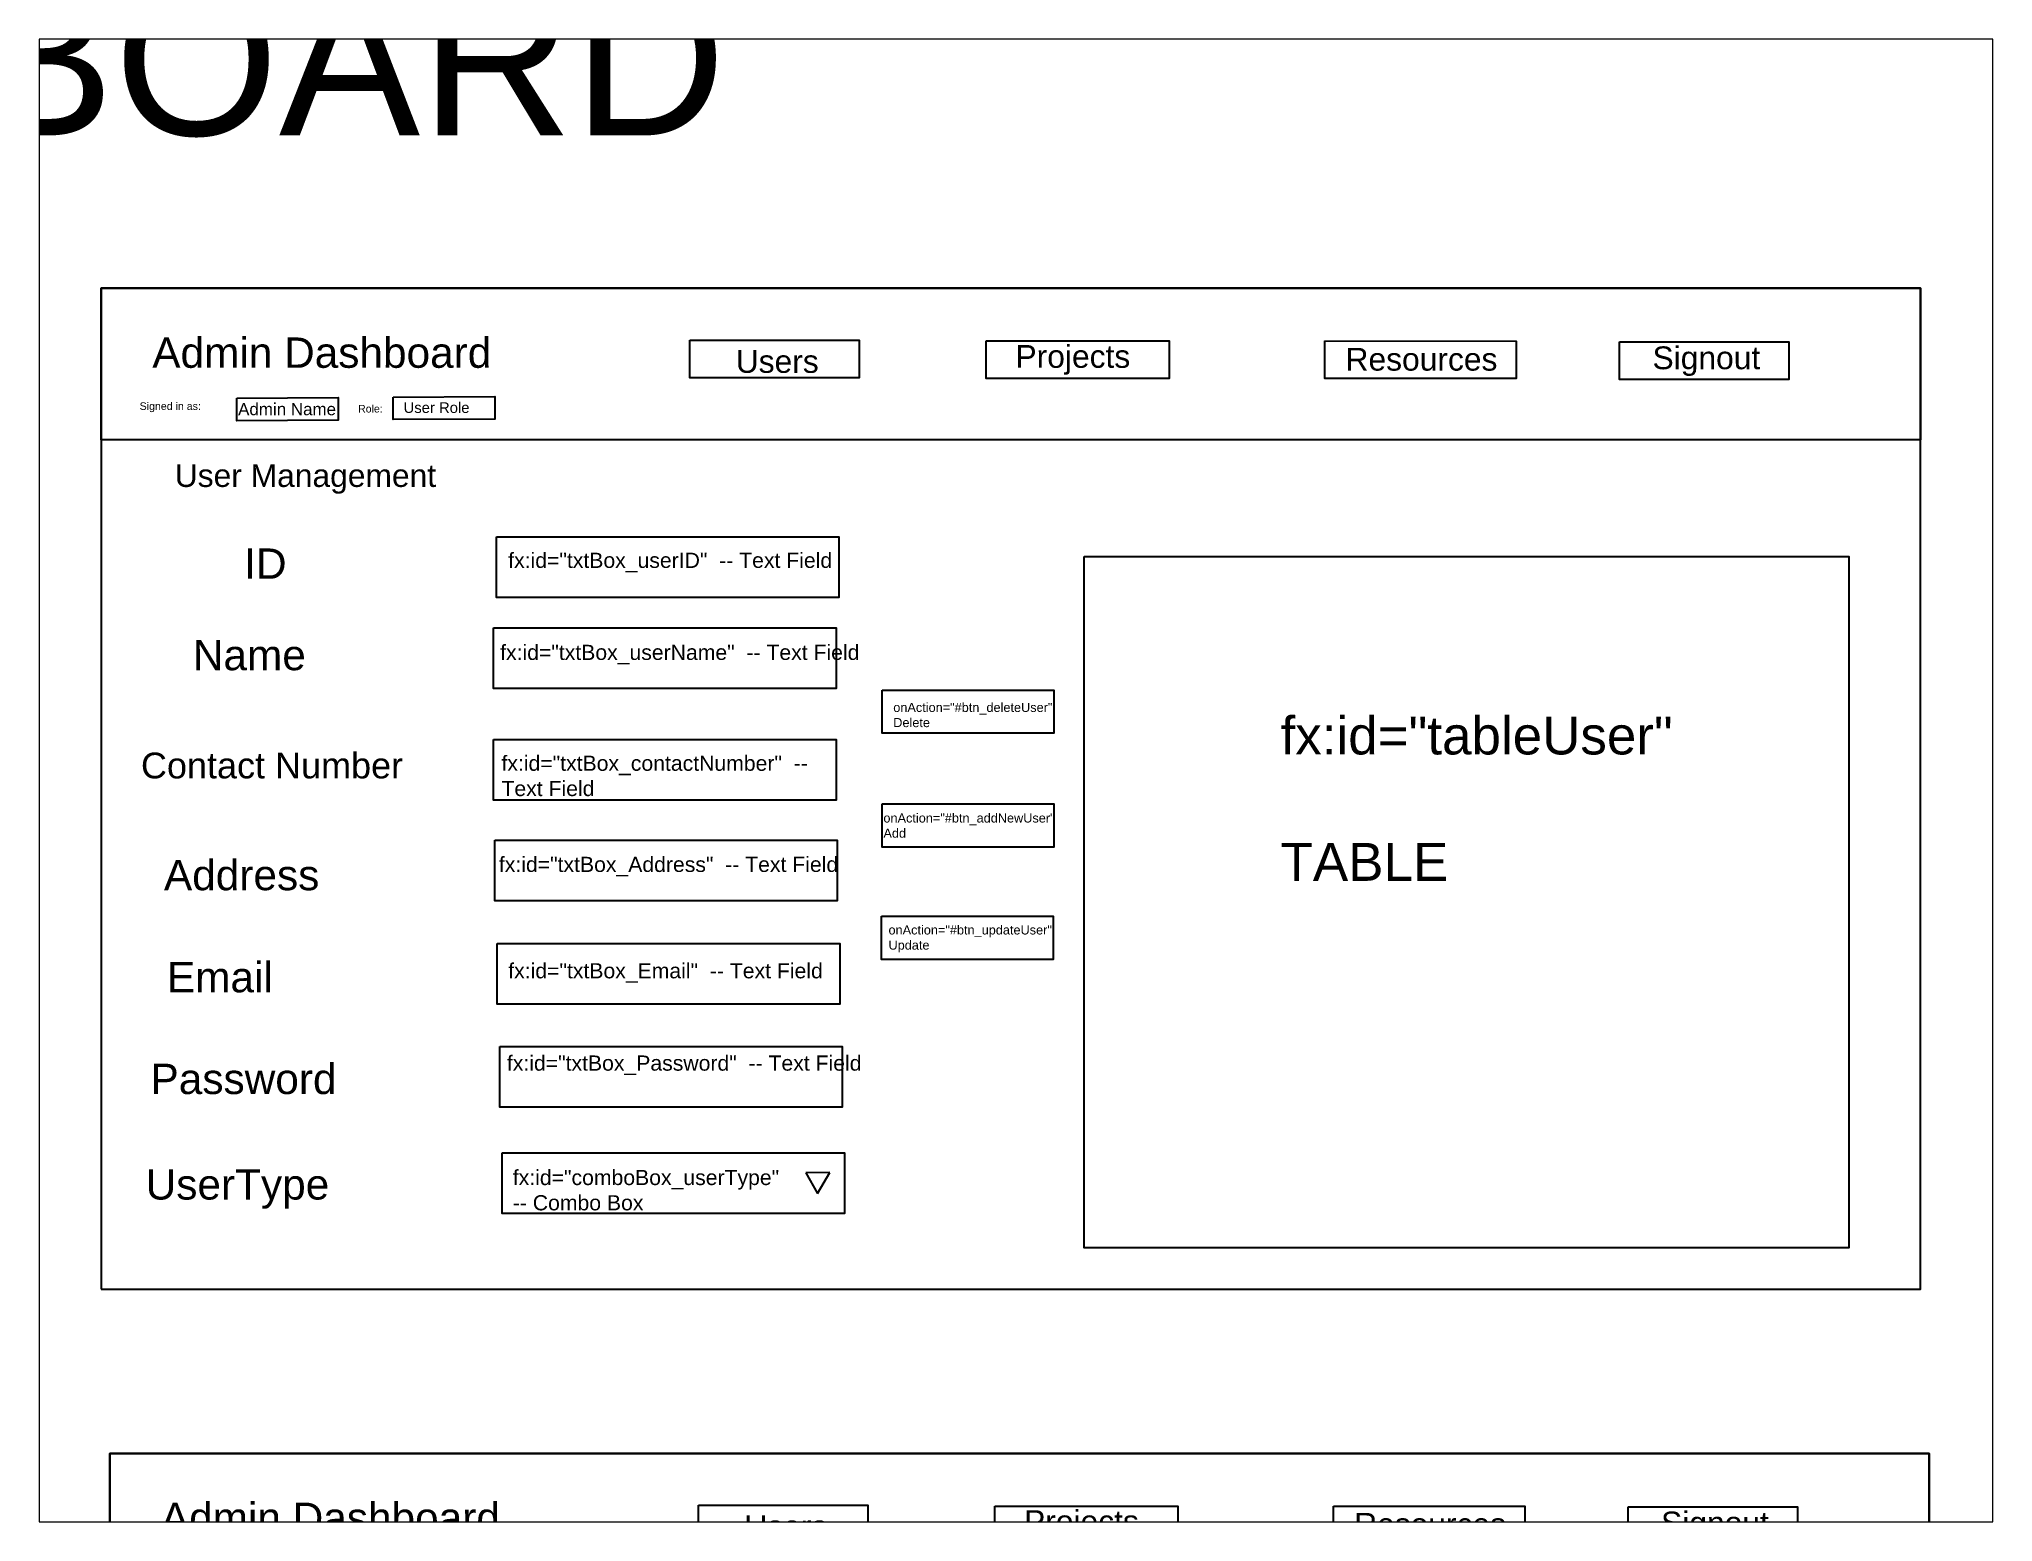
# Paper-space layout 'AdminUsers.fxml' of a CAD drawing. Header units: millimetres. Extents: x 26 to 231, y 20 to 176.
# The model-space entities are those that its viewports show. They can reach past a viewport. Long polylines and large blocks are cut down to what shows.
import ezdxf

# ---------------------------------------------------------------- set-up
doc = ezdxf.new("R2010")
doc.units = ezdxf.units.MM
doc.styles.add('Arial_3', font='', dxfattribs={"height": 3})
doc.styles.get('Arial_3').set_extended_font_data('Arial')

msp = doc.modelspace()

# ---------------------------------------------------------------- linework, layer by layer
for p, q in [((3180.88, 1137.781), (3165.001, 1137.569)), ((3165.001, 1137.569), (3172.821, 1124.028)), ((3172.821, 1124.028), (3180.88, 1137.781))]:
    msp.add_line(p, q)
for points in [[(2700.319, 1060.878), (3900.319, 1060.878), (3900.319, 1720.878), (2700.319, 1720.878)], [(2700.319, 1720.878), (3900.319, 1720.878), (3900.319, 1620.878), (2700.319, 1620.878)], [(3088.546, 1686.68), (3200.241, 1686.68), (3200.241, 1661.875), (3088.546, 1661.875)], [(3284.065, 1686.113), (3404.804, 1686.113), (3404.804, 1661.308), (3284.065, 1661.308)], [(3507.487, 1686.113), (3633.541, 1686.04), (3633.541, 1661.235), (3507.487, 1661.308)], [(3701.767, 1685.573), (3813.462, 1685.573), (3813.462, 1660.769), (3701.767, 1660.769)], [(2892.92, 1649.126), (2959.966, 1649.48), (2959.966, 1634.544), (2892.92, 1634.189)], [(2789.697, 1648.363), (2856.742, 1648.718), (2856.742, 1633.781), (2789.697, 1633.427)], [(2960.996, 1556.907), (3186.825, 1556.907), (3186.825, 1516.893), (2960.996, 1516.893)], [(3348.586, 1544.022), (3852.938, 1544.022), (3852.938, 1088.208), (3348.586, 1088.208)], [(2959.197, 1496.917), (3185.027, 1496.917), (3185.027, 1456.903), (2959.197, 1456.903)], [(3215.488, 1455.91), (3328.614, 1455.91), (3328.614, 1427.397), (3215.488, 1427.397)], [(2959.197, 1423.291), (3185.027, 1423.291), (3185.027, 1383.277), (2959.197, 1383.277)], [(3215.488, 1380.877), (3328.614, 1380.877), (3328.614, 1352.364), (3215.488, 1352.364)], [(2959.998, 1356.868), (3185.828, 1356.868), (3185.828, 1316.854), (2959.998, 1316.854)], [(3214.987, 1306.844), (3328.113, 1306.844), (3328.113, 1278.331), (3214.987, 1278.331)], [(2961.6, 1288.845), (3187.429, 1288.845), (3187.429, 1248.831), (2961.6, 1248.831)], [(2963.201, 1220.821), (3189.031, 1220.821), (3189.031, 1180.807), (2963.201, 1180.807)], [(2964.794, 1150.673), (3190.624, 1150.673), (3190.624, 1110.659), (2964.794, 1110.659)], [(2705.974, 292.593), (3905.974, 292.593), (3905.974, 952.593), (2705.974, 952.593)], [(2705.974, 952.593), (3905.974, 952.593), (3905.974, 852.593), (2705.974, 852.593)], [(3094.202, 918.395), (3205.896, 918.395), (3205.896, 893.591), (3094.202, 893.591)], [(3289.72, 917.828), (3410.459, 917.828), (3410.459, 893.024), (3289.72, 893.024)], [(3513.143, 917.828), (3639.197, 917.755), (3639.197, 892.951), (3513.143, 893.024)], [(3707.423, 917.289), (3819.117, 917.289), (3819.117, 892.485), (3707.423, 892.485)]]:
    msp.add_lwpolyline(points, close=True)

# ---------------------------------------------------------------- texts
at = {"color": 1, "insert": (1738.757, 1921.639), "char_height": 100, "attachment_point": 1, "style": 'Arial_3'}
msp.add_mtext_dynamic_manual_height_columns('{\\fArial Unicode MS|b0|i0|c0|p2;ADMIN DASHBOARD}', width=1394.49432, gutter_width=15, heights=[0], dxfattribs=at)
at = {"attachment_point": 1, "style": 'Arial_3'}
for s, width, insert, char_height in [('Admin Dashboard', 266.49934, (2734.039, 1688.39), 20), ('{\\fArial Unicode MS|b0|i0|c0|p2;Users}', 52.08861, (3118.873, 1680.06), 15), ('{\\fArial Unicode MS|b0|i0|c0|p2;Projects}', 52.08861, (3303.353, 1683.389), 15), ('{\\fArial Unicode MS|b0|i0|c0|p2;Resources}', 52.08861, (3521.05, 1681.518), 15), ('{\\fArial Unicode MS|b0|i0|c0|p2;Signout}', 52.08861, (3723.492, 1682.463), 15), ('Signed in as:', 63.99247, (2725.705, 1645.616), 5), ('{\\fArial Unicode MS|b0|i0|c0|p2;Admin Name}', 74.83637, (2790.648, 1645.122), 8), ('Role:', 63.99247, (2869.759, 1643.9), 5), ('{\\fArial Unicode MS|b0|i0|c0|p2;User Role}', 52.08861, (2899.783, 1645.631), 7), ('ID', 152.03979, (2794.692, 1549.261), 20), ('{\\fArial Unicode MS|b0|i0|c0|p2;fx:id="txtBox_userID"  -- Text Field}', 224.25835, (2968.775, 1546.447), 10), ('Name', 152.03979, (2760.81, 1488.975), 20), ('{\\fArial Unicode MS|b0|i0|c0|p2;fx:id="txtBox_userName"  -- Text Field}', 224.25835, (2963.454, 1485.751), 10), ('{\\fArial Unicode MS|b0|i0|c0|p2;onAction="#btn_deleteUser"^JDelete}', 110.64399, (3222.746, 1447.456), 6), ('fx:id="tableUser"^J^JTABLE', 152.03979, (3478.165, 1438.43), 25), ('Contact Number', 259.04253, (2726.568, 1414.65), 17), ('{\\fArial Unicode MS|b0|i0|c0|p2;fx:id="txtBox_contactNumber"  -- Text Field}', 224.25835, (2964.341, 1412.65), 10), ('{\\fArial Unicode MS|b0|i0|c0|p2;onAction="#btn_addNewUser"^JAdd}', 110.64399, (3216.258, 1374.533), 6), ('Address', 152.03979, (2741.74, 1343.905), 20), ('{\\fArial Unicode MS|b0|i0|c0|p2;fx:id="txtBox_Address"  -- Text Field}', 224.25835, (2962.638, 1345.952), 10), ('{\\fArial Unicode MS|b0|i0|c0|p2;onAction="#btn_updateUser"^JUpdate}', 110.64399, (3219.603, 1300.733), 6), ('Email', 152.03979, (2743.707, 1276.585), 20), ('{\\fArial Unicode MS|b0|i0|c0|p2;fx:id="txtBox_Email"  -- Text Field}', 224.25835, (2968.814, 1275.807), 10), ('{\\fArial Unicode MS|b0|i0|c0|p2;fx:id="txtBox_Password"  -- Text Field}', 224.25835, (2967.924, 1214.925), 10), ('Password', 152.03979, (2732.887, 1209.506), 20), ('UserType', 152.03979, (2729.673, 1139.926), 20), ('{\\fArial Unicode MS|b0|i0|c0|p2;fx:id="comboBox_userType"  -- Combo Box}', 180.34914, (2971.812, 1139.493), 10), ('Admin Dashboard', 266.49934, (2739.695, 920.106), 20), ('{\\fArial Unicode MS|b0|i0|c0|p2;Projects}', 52.08861, (3309.009, 915.105), 15), ('{\\fArial Unicode MS|b0|i0|c0|p2;Signout}', 52.08861, (3729.147, 914.179), 15), ('{\\fArial Unicode MS|b0|i0|c0|p2;Users}', 52.08861, (3124.529, 911.775), 15), ('{\\fArial Unicode MS|b0|i0|c0|p2;Resources}', 52.08861, (3526.706, 913.234), 15)]:
    msp.add_mtext_dynamic_manual_height_columns(s, width=width, gutter_width=15, heights=[0], dxfattribs=dict(at, insert=insert, char_height=char_height))
at = {"color": 2, "insert": (2748.873, 1604.822), "char_height": 15, "attachment_point": 1, "style": 'Arial_3'}
msp.add_mtext_dynamic_manual_height_columns('User Management', width=255.25438, gutter_width=15, heights=[0], dxfattribs=at)

psp = doc.layouts.new('AdminUsers.fxml')

# ---------------------------------------------------------------- viewports
at = {"layer": '0'}
psp.add_viewport(center=(128.5, 97.5), size=(205.6, 156), view_center_point=(3303.697, 1396.256), view_height=977.76195, dxfattribs=at)

doc.saveas('drawing.dxf')
